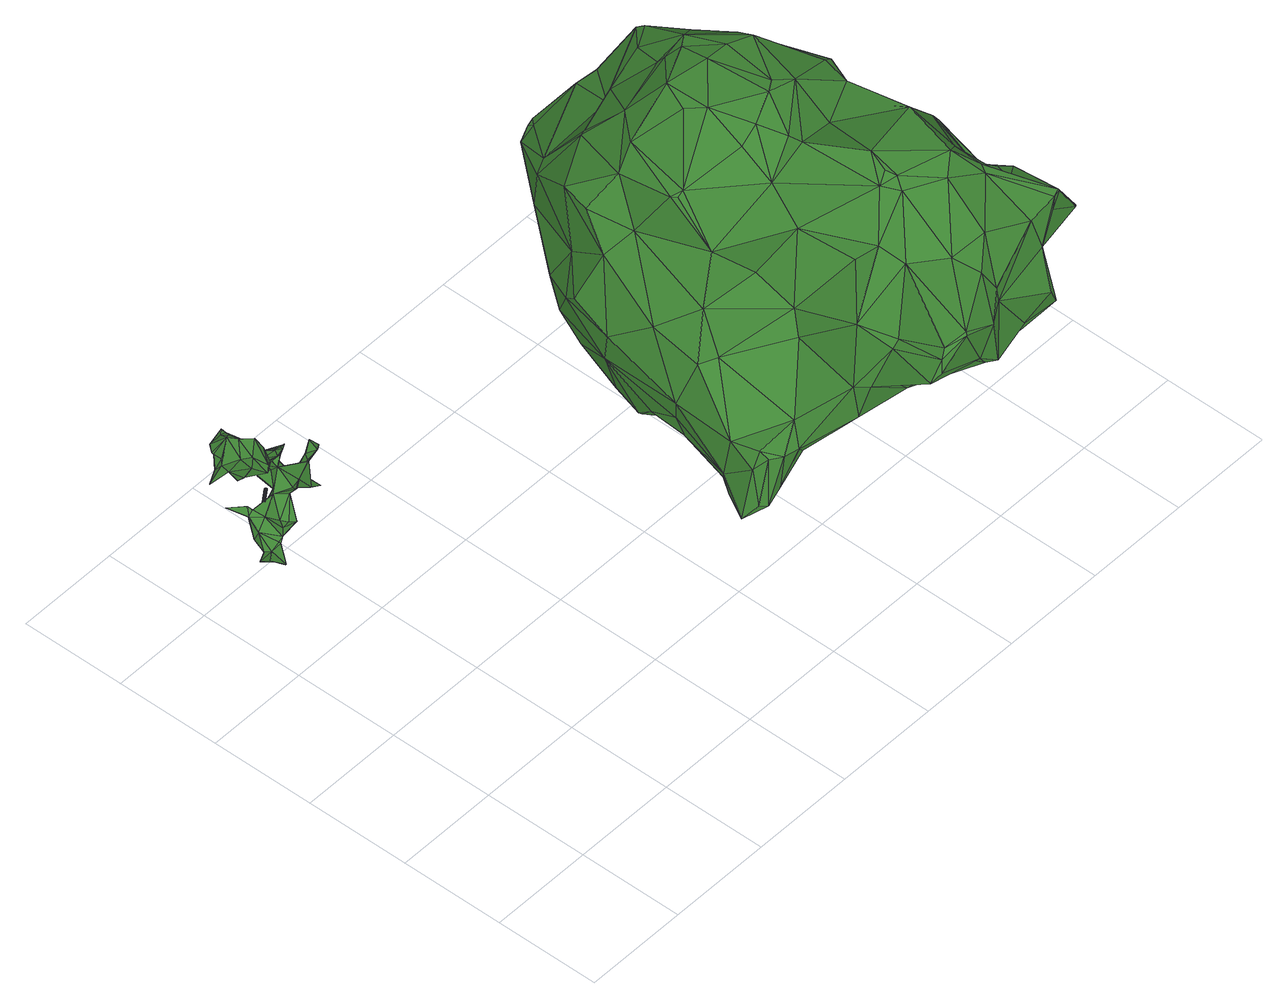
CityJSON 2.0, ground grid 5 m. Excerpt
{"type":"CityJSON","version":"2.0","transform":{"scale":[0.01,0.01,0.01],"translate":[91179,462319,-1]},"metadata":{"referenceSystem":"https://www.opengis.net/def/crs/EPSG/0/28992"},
"CityObjects":{
"tree1":{"type":"SolitaryVegetationObject","attributes":{"gtid":275,"crown_width_m":4.44,"crown_median_z":4.09,"trunk_H_m":2.84,"trunk_DBH_m":0.107,"trunk_radius_m":0.0535,"trunk_base_height_m":1.25,"original_gtid":"280"},"geometry":[{"type":"Solid","lod":"3","boundaries":[[[[0,1,2]],[[0,2,3]],[[4,5,6]],[[7,8,9]],[[10,11,12]],[[13,14,15]],[[10,16,11]],[[17,18,19]],[[20,21,22]],[[23,24,25]],[[26,24,23]],[[27,28,29]],[[30,31,32]],[[33,34,35]],[[36,11,16]],[[37,4,6]],[[20,38,39]],[[40,41,35]],[[42,43,44]],[[45,6,46]],[[6,45,47]],[[20,22,48]],[[49,50,8]],[[51,52,53]],[[16,10,54]],[[13,55,56]],[[8,56,55]],[[57,35,58]],[[17,4,59]],[[60,61,62]],[[54,37,16]],[[46,63,45]],[[64,9,65]],[[66,48,62]],[[67,68,60]],[[61,60,68]],[[28,69,64]],[[44,67,70]],[[71,72,7]],[[26,25,73]],[[23,25,26]],[[30,32,74]],[[54,4,37]],[[66,75,76]],[[62,75,66]],[[41,40,77]],[[78,25,24]],[[78,24,26]],[[79,80,81]],[[82,83,84]],[[55,29,28]],[[36,39,11]],[[85,86,87]],[[87,86,67]],[[8,50,65]],[[9,8,65]],[[49,65,50]],[[54,88,4]],[[82,89,90]],[[32,62,48]],[[7,9,64]],[[60,91,92]],[[93,92,91]],[[48,66,94]],[[33,87,95]],[[96,97,98]],[[12,80,10]],[[63,47,45]],[[12,11,38]],[[11,39,38]],[[84,99,52]],[[100,98,101]],[[102,19,18]],[[13,27,29]],[[13,15,27]],[[103,104,105]],[[47,103,6]],[[54,10,80]],[[61,74,32]],[[106,92,67]],[[107,100,101]],[[25,108,73]],[[109,19,102]],[[110,108,111]],[[42,112,113]],[[28,64,65]],[[78,111,25]],[[25,111,108]],[[114,115,82]],[[37,116,16]],[[62,32,31]],[[17,109,4]],[[15,117,107]],[[3,118,73]],[[96,119,97]],[[51,120,121]],[[57,58,122]],[[88,80,123]],[[63,46,103]],[[63,103,47]],[[124,125,110]],[[94,20,48]],[[120,82,84]],[[101,126,97]],[[13,1,127]],[[128,53,129]],[[28,27,69]],[[36,16,116]],[[130,41,122]],[[41,130,35]],[[77,122,41]],[[77,57,122]],[[107,117,100]],[[98,97,126]],[[113,43,42]],[[128,99,21]],[[75,84,83]],[[8,55,49]],[[84,52,121]],[[21,20,128]],[[128,20,39]],[[56,72,71]],[[114,120,51]],[[82,120,114]],[[84,121,120]],[[122,58,131]],[[88,123,59]],[[78,34,113]],[[75,83,76]],[[107,97,27]],[[13,127,132]],[[61,48,22]],[[61,32,48]],[[133,134,135]],[[136,82,90]],[[107,27,15]],[[84,75,137]],[[51,138,114]],[[139,62,31]],[[6,103,37]],[[116,37,103]],[[73,108,3]],[[116,105,140]],[[36,116,140]],[[104,140,105]],[[116,103,105]],[[101,97,107]],[[94,38,20]],[[111,78,113]],[[70,141,117]],[[111,113,112]],[[142,102,79]],[[98,126,101]],[[119,27,97]],[[137,99,84]],[[51,121,52]],[[137,21,99]],[[102,46,143]],[[5,143,46]],[[129,99,128]],[[136,83,82]],[[76,83,136]],[[117,15,70]],[[144,145,93]],[[67,60,106]],[[146,139,30]],[[34,78,131]],[[85,147,148]],[[135,66,76]],[[135,94,66]],[[36,140,39]],[[98,100,141]],[[70,149,141]],[[60,139,150]],[[62,139,60]],[[35,151,33]],[[18,152,79]],[[153,140,104]],[[54,80,88]],[[99,129,52]],[[38,154,12]],[[4,143,5]],[[109,143,4]],[[35,57,40]],[[82,115,89]],[[146,148,147]],[[17,59,155]],[[138,115,114]],[[27,119,69]],[[136,90,89]],[[13,29,55]],[[77,40,57]],[[7,69,119]],[[64,69,7]],[[7,72,8]],[[89,133,136]],[[34,33,113]],[[102,143,109]],[[142,79,81]],[[81,115,138]],[[89,115,81]],[[61,22,156]],[[156,22,21]],[[156,21,137]],[[157,127,0]],[[157,132,127]],[[125,158,110]],[[137,75,61]],[[61,156,137]],[[67,86,30]],[[30,68,67]],[[130,122,26]],[[96,141,149]],[[76,133,135]],[[136,133,76]],[[61,75,62]],[[53,52,129]],[[74,61,68]],[[124,110,70]],[[159,3,2]],[[159,2,1]],[[15,124,70]],[[15,14,124]],[[30,139,31]],[[88,59,4]],[[73,118,160]],[[155,123,152]],[[33,95,67]],[[146,150,139]],[[49,28,65]],[[55,28,49]],[[34,131,58]],[[34,58,35]],[[122,131,26]],[[78,26,131]],[[5,46,6]],[[95,87,67]],[[109,17,19]],[[1,71,119]],[[7,119,71]],[[79,102,18]],[[86,146,161]],[[67,145,144]],[[160,118,93]],[[93,118,144]],[[155,59,123]],[[133,81,162]],[[80,162,81]],[[89,81,133]],[[39,163,128]],[[140,163,39]],[[138,142,81]],[[146,86,85]],[[86,161,30]],[[149,118,3]],[[149,144,118]],[[17,152,18]],[[155,152,17]],[[146,85,148]],[[79,123,80]],[[152,123,79]],[[158,157,110]],[[94,164,38]],[[3,108,110]],[[14,158,125]],[[60,150,91]],[[70,144,149]],[[70,67,144]],[[51,153,138]],[[53,153,51]],[[104,138,153]],[[3,159,149]],[[138,165,142]],[[102,142,165]],[[164,134,162]],[[119,159,1]],[[96,149,159]],[[96,159,119]],[[153,163,140]],[[153,53,163]],[[53,128,163]],[[13,158,14]],[[164,135,134]],[[130,151,35]],[[98,141,96]],[[100,117,141]],[[30,161,146]],[[151,130,87]],[[130,26,87]],[[87,33,151]],[[73,85,26]],[[85,87,26]],[[160,91,147]],[[160,93,91]],[[160,85,73]],[[160,147,85]],[[150,146,91]],[[1,56,71]],[[13,56,1]],[[135,164,94]],[[103,165,104]],[[138,104,165]],[[103,46,165]],[[102,165,46]],[[162,154,38]],[[162,80,154]],[[12,154,80]],[[70,42,44]],[[110,42,70]],[[110,112,42]],[[111,112,110]],[[44,43,67]],[[67,43,33]],[[33,43,113]],[[68,30,74]],[[132,158,13]],[[60,92,106]],[[3,110,157]],[[3,157,0]],[[132,157,158]],[[124,14,125]],[[133,162,134]],[[93,145,92]],[[67,92,145]],[[147,91,146]],[[38,164,162]],[[8,72,56]],[[0,127,1]],[[166,167,168]],[[166,168,169]],[[169,168,170]],[[169,170,171]],[[168,167,172]],[[168,172,170]],[[170,172,173]],[[170,173,171]],[[172,167,174]],[[172,174,173]],[[173,174,175]],[[173,175,171]],[[174,167,176]],[[174,176,175]],[[175,176,177]],[[175,177,171]],[[176,167,178]],[[176,178,177]],[[177,178,179]],[[177,179,171]],[[178,167,180]],[[178,180,179]],[[179,180,181]],[[179,181,171]],[[180,167,182]],[[180,182,181]],[[181,182,183]],[[181,183,171]],[[182,167,184]],[[182,184,183]],[[183,184,185]],[[183,185,171]],[[184,167,186]],[[184,186,185]],[[185,186,187]],[[185,187,171]],[[186,167,188]],[[186,188,187]],[[187,188,189]],[[187,189,171]],[[188,167,190]],[[188,190,189]],[[189,190,191]],[[189,191,171]],[[190,167,192]],[[190,192,191]],[[191,192,193]],[[191,193,171]],[[192,167,194]],[[192,194,193]],[[193,194,195]],[[193,195,171]],[[194,167,196]],[[194,196,195]],[[195,196,197]],[[195,197,171]],[[196,167,198]],[[196,198,197]],[[197,198,199]],[[197,199,171]],[[198,167,200]],[[198,200,199]],[[199,200,201]],[[199,201,171]],[[200,167,202]],[[200,202,201]],[[201,202,203]],[[201,203,171]],[[202,167,204]],[[202,204,203]],[[203,204,205]],[[203,205,171]],[[204,167,206]],[[204,206,205]],[[205,206,207]],[[205,207,171]],[[206,167,208]],[[206,208,207]],[[207,208,209]],[[207,209,171]],[[208,167,210]],[[208,210,209]],[[209,210,211]],[[209,211,171]],[[210,167,212]],[[210,212,211]],[[211,212,213]],[[211,213,171]],[[212,167,214]],[[212,214,213]],[[213,214,215]],[[213,215,171]],[[214,167,166]],[[214,166,215]],[[215,166,169]],[[215,169,171]]]]}]},
"tree2":{"type":"SolitaryVegetationObject","attributes":{"gtid":162,"crown_width_m":19.84,"crown_median_z":6.69,"trunk_H_m":7.25,"trunk_DBH_m":1.07,"trunk_radius_m":0.535,"trunk_base_height_m":-0.56,"original_gtid":"166"},"geometry":[{"type":"Solid","lod":"3","boundaries":[[[[216,217,218]],[[219,220,221]],[[222,223,224]],[[225,226,217]],[[227,228,229]],[[230,231,232]],[[233,234,235]],[[236,237,238]],[[239,231,230]],[[240,241,242]],[[243,244,245]],[[245,244,246]],[[247,237,248]],[[236,248,237]],[[249,250,224]],[[231,251,232]],[[252,253,254]],[[255,254,253]],[[252,254,256]],[[257,258,259]],[[260,228,261]],[[262,263,264]],[[265,220,266]],[[259,258,267]],[[268,269,270]],[[271,272,273]],[[274,275,276]],[[277,278,279]],[[280,281,282]],[[280,283,281]],[[284,257,259]],[[285,286,287]],[[288,289,290]],[[291,292,243]],[[293,294,295]],[[296,268,270]],[[273,297,271]],[[269,268,286]],[[298,299,300]],[[301,302,303]],[[260,304,229]],[[250,305,286]],[[305,249,287]],[[306,290,289]],[[298,238,242]],[[307,308,309]],[[307,239,308]],[[271,297,219]],[[310,311,307]],[[310,307,312]],[[313,314,315]],[[249,305,250]],[[285,316,317]],[[318,317,316]],[[319,320,321]],[[322,323,324]],[[325,326,327]],[[328,327,326]],[[329,290,330]],[[290,306,330]],[[331,332,333]],[[334,335,336]],[[334,336,337]],[[338,232,311]],[[311,310,339]],[[311,339,340]],[[229,341,342]],[[343,342,341]],[[344,345,346]],[[347,348,322]],[[238,349,242]],[[239,307,231]],[[350,351,347]],[[352,235,353]],[[231,307,251]],[[267,354,355]],[[225,356,226]],[[357,310,358]],[[359,323,360]],[[347,361,350]],[[312,351,358]],[[352,353,362]],[[301,260,261]],[[246,363,320]],[[321,320,363]],[[347,322,361]],[[268,224,250]],[[364,365,275]],[[366,367,368]],[[369,370,371]],[[321,372,319]],[[274,364,275]],[[373,271,374]],[[286,375,269]],[[376,219,297]],[[241,240,377]],[[378,379,380]],[[335,299,380]],[[355,354,381]],[[266,220,382]],[[383,320,319]],[[384,385,386]],[[387,293,388]],[[243,292,341]],[[389,265,314]],[[266,314,265]],[[303,390,277]],[[290,390,303]],[[344,391,234]],[[219,382,220]],[[305,287,286]],[[321,392,393]],[[363,392,321]],[[329,277,390]],[[290,329,390]],[[286,268,250]],[[265,389,262]],[[286,285,375]],[[262,389,263]],[[269,360,270]],[[351,350,394]],[[395,377,396]],[[241,377,395]],[[396,259,267]],[[396,267,395]],[[397,398,399]],[[292,400,343]],[[348,270,323]],[[270,348,296]],[[360,323,270]],[[348,323,322]],[[394,358,351]],[[312,358,310]],[[401,402,403]],[[275,404,276]],[[405,406,407]],[[357,358,394]],[[277,329,278]],[[221,264,374]],[[333,273,272]],[[377,240,408]],[[409,410,411]],[[412,413,365]],[[414,415,331]],[[325,224,223]],[[416,417,406]],[[418,338,311]],[[419,257,284]],[[420,421,422]],[[236,238,423]],[[424,425,426]],[[217,274,276]],[[427,326,428]],[[248,429,247]],[[319,391,344]],[[234,353,235]],[[427,428,230]],[[317,430,285]],[[417,253,252]],[[431,253,417]],[[364,432,365]],[[419,295,433]],[[419,433,257]],[[309,347,434]],[[313,328,435]],[[229,342,384]],[[273,436,297]],[[384,371,370]],[[414,326,427]],[[357,412,339]],[[236,437,248]],[[384,342,385]],[[426,438,411]],[[362,388,352]],[[371,439,369]],[[369,439,440]],[[411,395,355]],[[340,412,441]],[[259,396,284]],[[304,244,243]],[[442,422,421]],[[374,271,219]],[[374,219,221]],[[443,355,381]],[[279,278,363]],[[444,445,446]],[[389,314,313]],[[306,289,447]],[[265,262,221]],[[218,448,216]],[[449,379,378]],[[450,369,256]],[[451,350,452]],[[333,332,436]],[[288,290,303]],[[374,264,373]],[[221,262,264]],[[300,453,454]],[[298,300,454]],[[410,378,299]],[[455,446,445]],[[349,456,242]],[[265,221,220]],[[330,278,329]],[[254,227,457]],[[217,226,218]],[[384,458,229]],[[450,370,369]],[[333,436,273]],[[254,457,450]],[[457,229,458]],[[384,370,458]],[[450,256,254]],[[459,393,460]],[[459,460,443]],[[225,217,276]],[[227,229,457]],[[347,351,434]],[[457,458,450]],[[370,450,458]],[[417,282,431]],[[327,461,325]],[[263,373,264]],[[444,462,463]],[[335,380,379]],[[464,216,465]],[[451,452,401]],[[327,328,318]],[[397,466,289]],[[397,289,283]],[[467,233,235]],[[412,357,413]],[[245,468,291]],[[455,233,467]],[[330,363,278]],[[401,452,468]],[[469,468,452]],[[451,470,350]],[[448,471,216]],[[368,317,472]],[[317,368,367]],[[394,350,470]],[[238,237,349]],[[473,474,438]],[[473,438,426]],[[473,426,474]],[[315,472,328]],[[318,328,472]],[[395,267,355]],[[289,431,283]],[[334,376,475]],[[324,291,468]],[[469,452,324]],[[323,359,291]],[[323,291,324]],[[451,401,470]],[[324,468,469]],[[324,452,322]],[[361,322,452]],[[361,452,350]],[[243,245,291]],[[455,467,446]],[[282,281,431]],[[357,339,310]],[[334,337,476]],[[236,423,437]],[[454,238,298]],[[271,477,272]],[[373,477,271]],[[478,439,367]],[[479,354,267]],[[480,354,479]],[[297,436,376]],[[230,481,239]],[[230,222,481]],[[229,304,341]],[[417,252,407]],[[316,249,461]],[[316,461,327]],[[232,427,230]],[[365,482,275]],[[336,335,379]],[[404,445,276]],[[448,396,471]],[[287,316,285]],[[384,386,371]],[[255,253,431]],[[423,238,454]],[[341,304,243]],[[337,483,420]],[[345,484,346]],[[325,428,326]],[[485,486,284]],[[219,476,382]],[[483,379,421]],[[437,487,248]],[[338,248,487]],[[272,477,435]],[[488,299,298]],[[428,325,223]],[[489,465,216]],[[454,453,423]],[[487,415,338]],[[338,415,414]],[[343,341,292]],[[423,453,437]],[[449,406,405]],[[375,285,430]],[[455,490,233]],[[491,405,440]],[[491,449,405]],[[289,492,431]],[[493,431,492]],[[216,471,489]],[[382,337,420]],[[338,427,232]],[[367,442,379]],[[367,379,478]],[[318,316,327]],[[382,420,266]],[[404,494,345]],[[360,292,359]],[[334,476,376]],[[235,388,467]],[[336,379,483]],[[291,359,292]],[[276,444,225]],[[242,495,298]],[[241,495,242]],[[414,427,338]],[[307,311,251]],[[314,366,368]],[[496,365,432]],[[444,446,462]],[[279,363,246]],[[470,401,403]],[[293,467,388]],[[283,431,281]],[[337,382,476]],[[352,388,235]],[[497,387,388]],[[497,388,362]],[[421,379,442]],[[252,256,407]],[[335,300,299]],[[300,335,487]],[[468,498,401]],[[306,392,330]],[[448,218,485]],[[448,485,396]],[[219,376,476]],[[499,349,432]],[[467,293,462]],[[266,366,314]],[[425,474,426]],[[280,474,425]],[[378,380,299]],[[267,258,433]],[[267,433,479]],[[300,487,453]],[[453,487,437]],[[496,412,365]],[[424,443,460]],[[217,464,274]],[[364,274,464]],[[425,283,280]],[[249,316,287]],[[381,459,443]],[[393,447,466]],[[289,466,447]],[[487,331,415]],[[333,435,331]],[[333,272,435]],[[482,484,500]],[[501,362,372]],[[501,372,321]],[[456,240,242]],[[502,346,498]],[[498,346,484]],[[233,344,234]],[[331,326,414]],[[294,503,480]],[[503,381,480]],[[336,483,337]],[[456,499,489]],[[499,504,489]],[[396,485,284]],[[419,505,295]],[[500,484,494]],[[504,465,489]],[[245,383,506]],[[245,506,468]],[[383,246,320]],[[383,245,246]],[[443,424,426]],[[443,426,355]],[[420,483,421]],[[299,241,410]],[[299,488,241]],[[339,412,340]],[[432,441,496]],[[246,244,279]],[[304,279,244]],[[420,422,266]],[[366,266,422]],[[315,314,368]],[[366,442,367]],[[260,229,228]],[[280,282,416]],[[491,440,478]],[[491,478,449]],[[261,228,255]],[[254,255,228]],[[254,228,227]],[[366,422,442]],[[263,477,373]],[[385,400,375]],[[343,400,342]],[[375,400,269]],[[344,490,345]],[[345,490,404]],[[360,269,400]],[[353,372,362]],[[289,288,492]],[[418,311,429]],[[418,429,338]],[[222,224,268]],[[496,441,412]],[[292,360,400]],[[503,501,393]],[[507,501,503]],[[348,481,296]],[[508,409,411]],[[342,400,385]],[[313,477,389]],[[389,477,263]],[[435,477,313]],[[503,459,381]],[[479,295,294]],[[493,255,431]],[[493,261,255]],[[303,302,288]],[[216,464,217]],[[399,393,466]],[[397,425,424]],[[363,330,392]],[[283,425,397]],[[356,463,509]],[[392,306,447]],[[392,447,393]],[[294,480,479]],[[503,294,387]],[[319,502,383]],[[498,383,502]],[[321,393,501]],[[293,387,294]],[[507,362,501]],[[226,356,509]],[[462,446,467]],[[276,445,444]],[[503,387,497]],[[391,319,372]],[[277,279,301]],[[277,301,303]],[[331,487,332]],[[222,268,296]],[[411,355,426]],[[315,328,313]],[[410,241,395]],[[395,411,410]],[[408,240,456]],[[474,409,438]],[[222,296,481]],[[362,507,497]],[[503,497,507]],[[504,364,464]],[[304,260,301]],[[335,332,487]],[[463,419,486]],[[463,505,419]],[[304,301,279]],[[331,435,328]],[[488,298,495]],[[317,386,375]],[[375,386,385]],[[377,408,471]],[[307,309,434]],[[349,441,432]],[[237,441,349]],[[410,280,416]],[[226,509,218]],[[307,434,312]],[[351,312,434]],[[317,375,430]],[[371,386,317]],[[340,441,247]],[[334,475,335]],[[282,417,416]],[[504,464,465]],[[295,505,462]],[[295,462,293]],[[257,433,258]],[[353,234,391]],[[499,456,349]],[[505,463,462]],[[232,251,311]],[[440,439,478]],[[381,354,480]],[[317,439,371]],[[504,499,432]],[[504,432,364]],[[478,379,449]],[[248,338,429]],[[247,441,237]],[[331,328,326]],[[503,393,459]],[[482,365,413]],[[498,484,401]],[[502,319,346]],[[346,319,344]],[[490,455,445]],[[490,445,404]],[[486,419,284]],[[408,489,471]],[[456,489,408]],[[470,403,394]],[[402,357,403]],[[433,295,510]],[[394,403,357]],[[399,466,397]],[[428,223,230]],[[230,223,222]],[[391,372,353]],[[413,357,402]],[[318,472,317]],[[368,472,315]],[[413,402,482]],[[401,484,402]],[[402,484,482]],[[479,510,295]],[[433,510,479]],[[275,494,404]],[[378,406,449]],[[407,406,417]],[[344,233,490]],[[311,340,429]],[[410,474,280]],[[332,335,475]],[[410,406,378]],[[416,406,410]],[[474,410,409]],[[508,438,409]],[[508,411,438]],[[224,461,249]],[[325,461,224]],[[348,347,309]],[[308,348,309]],[[247,429,340]],[[317,367,439]],[[405,407,511]],[[256,511,407]],[[377,471,396]],[[383,498,506]],[[468,506,498]],[[332,475,436]],[[436,475,376]],[[488,495,241]],[[288,302,492]],[[301,492,302]],[[261,492,301]],[[493,492,261]],[[225,463,356]],[[225,444,463]],[[460,393,398]],[[399,398,393]],[[460,398,424]],[[424,398,397]],[[369,511,256]],[[481,308,239]],[[481,348,308]],[[463,486,509]],[[485,218,509]],[[485,509,486]],[[440,405,511]],[[369,440,511]],[[345,494,484]],[[482,500,494]],[[482,494,275]],[[512,513,514]],[[512,514,515]],[[515,514,516]],[[515,516,517]],[[514,513,518]],[[514,518,516]],[[516,518,519]],[[516,519,517]],[[518,513,520]],[[518,520,519]],[[519,520,521]],[[519,521,517]],[[520,513,522]],[[520,522,521]],[[521,522,523]],[[521,523,517]],[[522,513,524]],[[522,524,523]],[[523,524,525]],[[523,525,517]],[[524,513,526]],[[524,526,525]],[[525,526,527]],[[525,527,517]],[[526,513,528]],[[526,528,527]],[[527,528,529]],[[527,529,517]],[[528,513,530]],[[528,530,529]],[[529,530,531]],[[529,531,517]],[[530,513,532]],[[530,532,531]],[[531,532,533]],[[531,533,517]],[[532,513,534]],[[532,534,533]],[[533,534,535]],[[533,535,517]],[[534,513,536]],[[534,536,535]],[[535,536,537]],[[535,537,517]],[[536,513,538]],[[536,538,537]],[[537,538,539]],[[537,539,517]],[[538,513,540]],[[538,540,539]],[[539,540,541]],[[539,541,517]],[[540,513,542]],[[540,542,541]],[[541,542,543]],[[541,543,517]],[[542,513,544]],[[542,544,543]],[[543,544,545]],[[543,545,517]],[[544,513,546]],[[544,546,545]],[[545,546,547]],[[545,547,517]],[[546,513,548]],[[546,548,547]],[[547,548,549]],[[547,549,517]],[[548,513,550]],[[548,550,549]],[[549,550,551]],[[549,551,517]],[[550,513,552]],[[550,552,551]],[[551,552,553]],[[551,553,517]],[[552,513,554]],[[552,554,553]],[[553,554,555]],[[553,555,517]],[[554,513,556]],[[554,556,555]],[[555,556,557]],[[555,557,517]],[[556,513,558]],[[556,558,557]],[[557,558,559]],[[557,559,517]],[[558,513,560]],[[558,560,559]],[[559,560,561]],[[559,561,517]],[[560,513,512]],[[560,512,561]],[[561,512,515]],[[561,515,517]]]]}]}
},
"vertices":[
[384,1890,355],[334,1901,319],[363,1918,359],[424,1967,363],[181,2040,888],[138,2030,808],[105,1999,813],[208,1865,335],[228,1784,319],[151,1836,345],[240,1943,904],[239,1870,804],[283,1933,823],[300,1848,367],[337,1881,363],[297,1938,419],[177,1898,876],[163,2114,812],[205,2090,835],[147,2086,798],[384,1947,690],[384,1948,689],[424,1959,688],[636,1945,331],[636,1944,333],[570,1938,376],[589,2039,390],[242,1925,382],[224,1839,345],[271,1844,359],[511,2049,526],[501,2020,618],[503,2019,619],[597,1976,478],[599,1974,477],[674,1995,473],[217,1855,786],[152,1939,856],[297,1914,748],[296,1912,747],[722,2032,439],[688,2050,482],[458,1917,468],[487,1929,491],[471,1948,445],[31,1996,770],[103,2034,768],[31,1995,771],[425,1959,690],[207,1748,346],[205,1749,344],[271,2066,675],[296,2017,679],[282,2001,687],[201,1993,898],[272,1835,357],[272,1836,355],[721,2031,438],[673,1995,471],[210,2096,844],[466,2107,545],[471,2013,627],[472,2015,629],[30,1995,769],[150,1836,347],[168,1799,363],[408,1984,681],[482,2035,494],[509,2049,527],[208,1865,337],[393,1980,447],[271,1845,357],[225,1839,343],[510,2024,358],[502,2018,617],[386,2023,650],[368,2034,673],[721,2033,438],[571,1937,378],[219,2051,833],[268,2020,820],[242,1996,726],[301,2082,654],[334,2058,647],[334,2057,645],[488,2076,444],[509,2075,508],[544,2006,411],[218,2062,860],[272,2067,677],[301,2063,665],[476,2121,445],[484,2092,460],[446,2113,419],[384,1948,691],[519,1978,430],[300,2003,407],[245,1982,428],[267,2022,445],[337,1994,677],[266,2005,455],[219,2079,434],[145,2074,795],[135,1988,763],[176,1976,691],[182,1949,721],[484,2073,501],[244,1980,430],[482,1974,420],[145,2087,799],[447,1941,433],[473,1947,443],[460,1917,466],[488,1927,491],[241,2107,694],[243,2107,696],[181,1908,803],[274,1985,444],[451,2033,394],[238,1945,330],[299,2080,652],[301,2061,663],[635,2023,460],[233,2090,845],[362,1918,361],[383,1890,357],[220,2079,432],[351,1876,348],[305,1964,693],[309,1986,685],[634,2025,461],[611,1989,467],[401,1862,363],[296,2017,681],[309,1988,687],[337,1995,679],[312,2053,667],[384,2023,648],[206,1999,705],[468,2108,546],[184,1948,721],[301,2003,409],[182,2002,802],[143,2075,797],[451,2032,396],[486,2077,444],[515,2107,499],[478,2122,444],[486,2093,460],[380,2010,388],[467,2109,545],[610,1990,469],[239,2119,835],[207,1997,703],[245,1957,770],[240,2121,836],[407,1982,679],[401,1864,363],[400,1863,364],[348,1944,359],[447,2114,417],[509,2076,510],[272,1973,723],[271,1972,721],[306,1965,695],[137,1990,763],[330,2002,224],[325,2002,225],[330,2003,225],[353,1979,509],[353,1980,509],[348,1980,509],[330,2004,225],[353,1982,509],[329,2005,225],[352,1983,509],[328,2006,225],[351,1984,509],[327,2007,225],[350,1985,509],[326,2007,225],[348,1985,509],[324,2007,225],[347,1985,510],[323,2007,226],[346,1984,510],[322,2006,226],[344,1984,510],[321,2005,226],[343,1982,510],[320,2004,225],[343,1981,510],[320,2002,225],[343,1980,510],[320,2001,225],[343,1978,509],[320,2000,225],[343,1977,509],[321,1998,225],[344,1976,509],[322,1998,225],[345,1975,509],[323,1997,225],[346,1974,509],[325,1997,225],[348,1974,509],[326,1997,224],[349,1974,509],[327,1997,224],[350,1975,508],[329,1998,224],[351,1975,508],[329,1999,224],[352,1977,508],[330,2000,224],[353,1978,509],
[3265,606,1029],[3208,319,1138],[3392,389,858],[3085,2127,283],[2939,2069,150],[2978,2195,140],[2349,1946,1187],[2484,2117,1151],[2432,2179,1074],[3174,308,1129],[3207,314,1133],[1918,1396,128],[1871,1288,245],[1813,1482,461],[2557,1973,1435],[2562,1932,1467],[2728,1851,1368],[2370,66,1144],[2273,93,1109],[2364,57,1132],[3240,1458,904],[3131,1357,1079],[3271,1383,843],[2451,1871,1468],[3090,1047,841],[2917,1078,645],[3134,1123,842],[1818,1231,805],[1852,1027,706],[1922,1059,943],[1926,980,718],[3088,1431,1192],[3109,1533,1130],[2299,2293,898],[2262,2253,917],[2706,1818,1410],[2087,1326,95],[2057,1244,111],[1934,1393,111],[2028,1223,126],[2056,1498,88],[3079,403,380],[3068,413,373],[3073,418,370],[1844,1137,335],[1856,1101,252],[2869,2329,167],[2929,2400,182],[2930,2396,177],[2680,2176,173],[2647,2105,152],[2820,718,461],[2073,2035,1019],[2015,2019,985],[2093,1854,1260],[3123,2292,272],[3098,2265,634],[3200,2146,518],[2972,518,1326],[2852,573,1461],[2957,483,1310],[1788,680,392],[1819,670,478],[1793,800,466],[2302,1128,437],[2239,1084,281],[2281,1135,282],[2204,1061,312],[3123,424,474],[2196,2218,726],[2198,2265,859],[2223,2260,783],[1839,789,113],[1988,718,222],[1807,611,218],[1931,1431,1127],[1843,1514,1003],[2604,103,780],[2670,214,741],[2873,201,715],[2123,1862,1258],[3116,2139,316],[3201,1363,781],[2832,1442,678],[3091,1546,685],[1798,841,250],[1795,811,159],[1738,695,142],[1809,1105,464],[2259,2284,892],[1887,622,255],[2510,1677,1630],[2388,1710,1546],[2391,1673,1595],[2671,1455,1654],[2799,1651,1438],[2553,1493,1667],[2725,2284,473],[2603,2183,245],[2604,2177,383],[2351,2240,768],[2228,2054,564],[2387,2207,770],[2216,509,1003],[2177,781,774],[2143,463,734],[2053,1557,1452],[1966,1545,1349],[1966,1273,1401],[2595,2191,1010],[2688,2056,929],[2531,2225,880],[2783,2154,640],[1825,627,455],[1873,589,460],[2936,2006,746],[3029,1942,603],[3166,2136,668],[3044,1848,424],[2977,1696,624],[2788,1844,334],[2876,1864,269],[3009,1752,1157],[2883,1262,1478],[2935,1278,1433],[1772,1433,646],[1807,1680,674],[1774,1611,739],[2447,454,1207],[2575,585,1433],[2425,576,1242],[2255,1547,1640],[2168,1690,1453],[3134,1171,967],[2257,1331,1645],[2435,1490,1679],[2226,67,1017],[2239,76,1077],[2655,655,533],[2643,748,507],[3174,319,1048],[2618,1188,1626],[2522,1226,1668],[1860,1626,1176],[1890,1764,1184],[2211,1419,1616],[2180,85,980],[2010,657,520],[2970,655,1336],[2909,840,1478],[2558,2072,200],[2457,2010,338],[2522,2104,319],[2182,1689,87],[1973,1756,270],[2092,1868,342],[2228,330,976],[2983,2375,214],[3069,2316,208],[2091,2100,696],[3128,1938,423],[2974,894,762],[2614,1432,542],[2612,1735,536],[2613,1674,613],[2543,571,582],[2930,2006,174],[2207,829,883],[1947,1840,389],[1934,1879,572],[1957,1892,536],[2538,115,808],[2496,103,871],[2804,2330,215],[1774,635,226],[2261,327,1011],[1959,586,442],[2182,467,532],[2462,1190,1673],[2872,1020,551],[3106,680,594],[2011,798,462],[2015,658,515],[2002,666,466],[1920,1753,802],[2264,999,1436],[2478,1028,1486],[2421,1048,1550],[2759,508,1416],[2304,1535,168],[2490,1428,432],[2307,1436,159],[3079,909,962],[2601,1274,920],[2569,1310,616],[2627,950,659],[2898,1163,1417],[2699,1078,1392],[2891,1862,1061],[2979,1822,990],[2397,1266,418],[2365,1295,209],[2948,1489,1279],[3074,211,681],[2671,1948,217],[2674,1877,275],[2611,1976,204],[3256,1472,818],[2215,785,742],[2138,983,614],[2400,866,773],[2759,1905,1232],[2548,2085,1183],[2992,1463,1292],[2137,2132,686],[2177,1052,191],[3156,936,1176],[3078,420,442],[2446,1635,1639],[2999,2291,634],[3178,2036,496],[3235,1500,875],[2470,1147,998],[2184,1886,387],[2174,1843,393],[3002,1086,1094],[2521,1971,284],[2429,561,639],[3018,294,1120],[2771,321,1225],[2686,185,1068],[2005,607,385],[3276,596,836],[2509,1537,437],[1996,1583,99],[2245,1142,1561],[2008,1241,1426],[3153,1524,729],[3199,1483,732],[2632,216,1173],[3149,951,1055],[1958,1550,136],[1951,1730,268],[2363,421,590],[2210,482,573],[2457,2236,935],[2700,186,983],[3059,272,954],[3156,530,1095],[3207,634,1053],[2009,612,385],[2549,79,1039],[2021,1102,1162],[1984,1246,1402],[2332,1144,1621],[3205,646,864],[2464,1986,639],[2410,1100,1039],[2267,1259,741],[3041,1898,554],[3071,1885,407],[2922,2330,422],[2379,1695,610],[2715,563,571],[2600,573,563],[2304,1888,1335],[2612,782,1498],[2687,1863,281],[2534,666,1437],[3266,554,804],[3154,407,846],[2998,1770,944],[2931,1179,817],[3178,696,1045],[2584,331,1219],[2200,1638,467],[1844,885,169],[1890,980,231],[2606,638,1461],[3070,1167,822],[2865,1097,1360],[2453,167,863],[2297,890,1226],[3178,923,1142],[2588,688,1473],[2179,399,751],[2370,653,1157],[2384,389,594],[3152,720,1063],[2990,165,821],[2184,1014,980],[2234,373,774],[2697,981,905],[3386,384,858],[3037,488,688],[2264,1562,140],[2579,1253,45],[2525,1252,44],[2576,1267,45],[2568,1235,770],[2565,1249,770],[2514,1234,769],[2571,1280,45],[2560,1262,770],[2562,1291,46],[2551,1273,770],[2551,1299,46],[2540,1281,770],[2538,1304,46],[2527,1286,770],[2524,1305,45],[2513,1288,770],[2510,1303,45],[2499,1286,770],[2497,1298,45],[2486,1280,770],[2486,1289,44],[2475,1271,769],[2478,1278,44],[2467,1260,769],[2473,1265,44],[2462,1247,768],[2471,1251,43],[2461,1233,768],[2474,1237,43],[2463,1219,768],[2479,1224,43],[2468,1206,768],[2488,1213,43],[2477,1195,767],[2499,1205,43],[2488,1187,767],[2512,1200,43],[2502,1182,767],[2526,1198,43],[2515,1181,768],[2540,1201,43],[2529,1183,768],[2553,1206,43],[2542,1189,768],[2564,1215,44],[2553,1197,769],[2572,1226,44],[2561,1209,769],[2577,1239,45],[2566,1222,769]
]}
